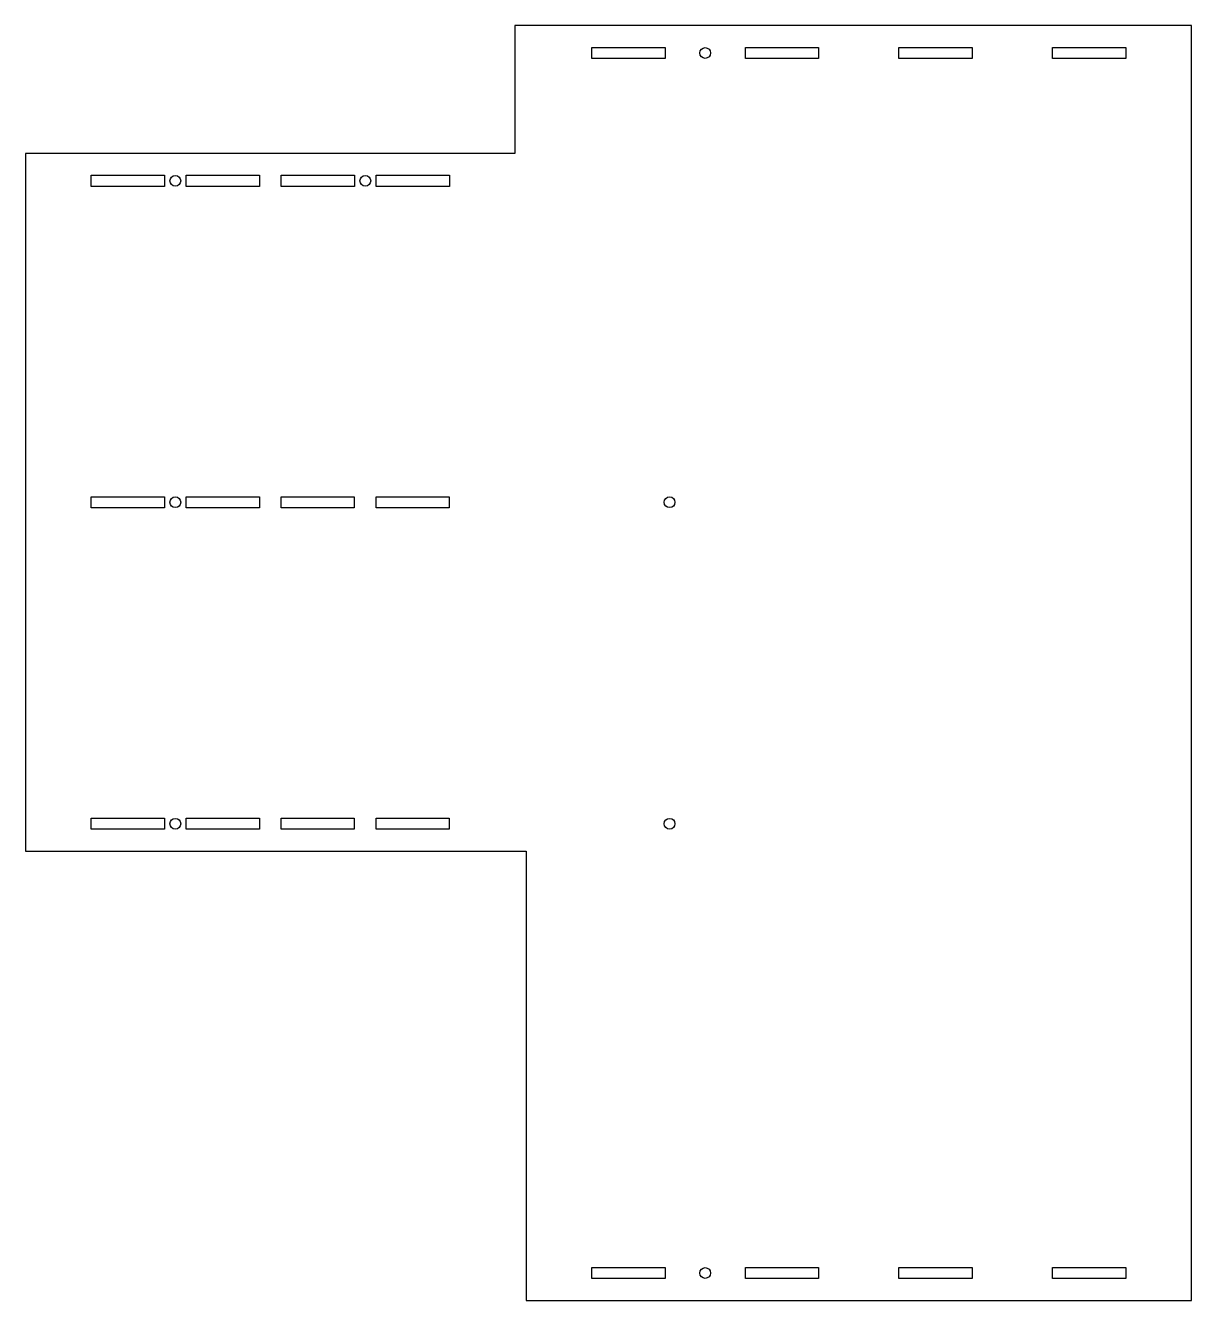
# Model space of a CAD drawing. Header units: millimetres. Extents: x 443 to 1082, y 413 to 1112.
import ezdxf

# ---------------------------------------------------------------- set-up
doc = ezdxf.new("R2010")
doc.units = ezdxf.units.MM
doc.layers.add('По умолчанию', color=7, linetype='Continuous', lineweight=30)

msp = doc.modelspace()

# ---------------------------------------------------------------- linework, layer by layer
at = {"layer": 'По умолчанию', "color": 18, "lineweight": 30, "true_color": 0x000000}
msp.add_lwpolyline([(717.375, 413.45), (1081.7, 413.45), (1081.7, 413.45), (1081.7, 1111.55), (1081.7, 1111.55), (711.3, 1111.55), (711.3, 1111.55), (711.3, 1041.55), (711.3, 1041.55), (443.3, 1041.55), (443.3, 1041.55), (443.3, 659.45), (443.3, 659.45), (717.375, 659.45), (717.375, 659.45), (717.375, 413.45)], dxfattribs=at)
at = {"layer": 'По умолчанию', "color": 18, "lineweight": 30, "true_color": 0x000000, "extrusion": (0, 0, -1)}
for points in [[(-753.4, 1093.475), (-753.4, 1099.525), (-753.4, 1099.525), (-793.45, 1099.525), (-793.45, 1099.525), (-793.45, 1093.475), (-793.45, 1093.475), (-753.4, 1093.475)], [(-837.475, 1093.475), (-837.475, 1099.525), (-837.475, 1099.525), (-877.525, 1099.525), (-877.525, 1099.525), (-877.525, 1093.475), (-877.525, 1093.475), (-837.475, 1093.475)], [(-921.55, 1093.475), (-921.55, 1099.525), (-921.55, 1099.525), (-961.6, 1099.525), (-961.6, 1099.525), (-961.6, 1093.475), (-961.6, 1093.475), (-921.55, 1093.475)], [(-1005.625, 1093.475), (-1005.625, 1099.525), (-1005.625, 1099.525), (-1045.675, 1099.525), (-1045.675, 1099.525), (-1045.675, 1093.475), (-1045.675, 1093.475), (-1005.625, 1093.475)], [(-479.325, 1023.475), (-479.325, 1029.525), (-479.325, 1029.525), (-519.375, 1029.525), (-519.375, 1029.525), (-519.375, 1023.475), (-519.375, 1023.475), (-479.325, 1023.475)], [(-531.325, 1023.475), (-531.325, 1029.525), (-531.325, 1029.525), (-571.375, 1029.525), (-571.375, 1029.525), (-571.375, 1023.475), (-571.375, 1023.475), (-531.325, 1023.475)], [(-583.325, 1023.475), (-583.325, 1029.525), (-583.325, 1029.525), (-623.375, 1029.525), (-623.375, 1029.525), (-623.375, 1023.475), (-623.375, 1023.475), (-583.325, 1023.475)], [(-635.325, 1023.475), (-635.325, 1029.525), (-635.325, 1029.525), (-675.375, 1029.525), (-675.375, 1029.525), (-675.375, 1023.475), (-675.375, 1023.475), (-635.325, 1023.475)], [(-479.325, 847.475), (-479.325, 853.525), (-479.325, 853.525), (-519.375, 853.525), (-519.375, 853.525), (-519.375, 847.475), (-519.375, 847.475), (-479.325, 847.475)], [(-531.3, 847.475), (-531.3, 853.525), (-531.3, 853.525), (-571.35, 853.525), (-571.35, 853.525), (-571.35, 847.475), (-571.35, 847.475), (-531.3, 847.475)], [(-583.275, 847.475), (-583.275, 853.525), (-583.275, 853.525), (-623.325, 853.525), (-623.325, 853.525), (-623.325, 847.475), (-623.325, 847.475), (-583.275, 847.475)], [(-635.25, 847.475), (-635.25, 853.525), (-635.25, 853.525), (-675.3, 853.525), (-675.3, 853.525), (-675.3, 847.475), (-675.3, 847.475), (-635.25, 847.475)], [(-479.325, 671.475), (-479.325, 677.525), (-479.325, 677.525), (-519.375, 677.525), (-519.375, 677.525), (-519.375, 671.475), (-519.375, 671.475), (-479.325, 671.475)], [(-531.3, 671.475), (-531.3, 677.525), (-531.3, 677.525), (-571.35, 677.525), (-571.35, 677.525), (-571.35, 671.475), (-571.35, 671.475), (-531.3, 671.475)], [(-583.275, 671.475), (-583.275, 677.525), (-583.275, 677.525), (-623.325, 677.525), (-623.325, 677.525), (-623.325, 671.475), (-623.325, 671.475), (-583.275, 671.475)], [(-635.25, 671.475), (-635.25, 677.525), (-635.25, 677.525), (-675.3, 677.525), (-675.3, 677.525), (-675.3, 671.475), (-675.3, 671.475), (-635.25, 671.475)], [(-753.4, 425.475), (-753.4, 431.525), (-753.4, 431.525), (-793.45, 431.525), (-793.45, 431.525), (-793.45, 425.475), (-793.45, 425.475), (-753.4, 425.475)], [(-837.475, 425.475), (-837.475, 431.525), (-837.475, 431.525), (-877.525, 431.525), (-877.525, 431.525), (-877.525, 425.475), (-877.525, 425.475), (-837.475, 425.475)], [(-921.55, 425.475), (-921.55, 431.525), (-921.55, 431.525), (-961.6, 431.525), (-961.6, 431.525), (-961.6, 425.475), (-961.6, 425.475), (-921.55, 425.475)], [(-1005.625, 425.475), (-1005.625, 431.525), (-1005.625, 431.525), (-1045.675, 431.525), (-1045.675, 431.525), (-1045.675, 425.475), (-1045.675, 425.475), (-1005.625, 425.475)]]:
    msp.add_lwpolyline(points, dxfattribs=at)
at = {"layer": 'По умолчанию', "color": 18, "lineweight": 30, "true_color": 0x000000}
for centre in [(815.463, 1096.5), (525.35, 1026.5), (629.35, 1026.5), (525.337, 850.5), (795.954, 850.5), (525.337, 674.5), (795.954, 674.5), (815.463, 428.5)]:
    msp.add_circle(centre, 2.95, dxfattribs=at)

doc.saveas('drawing.dxf')
